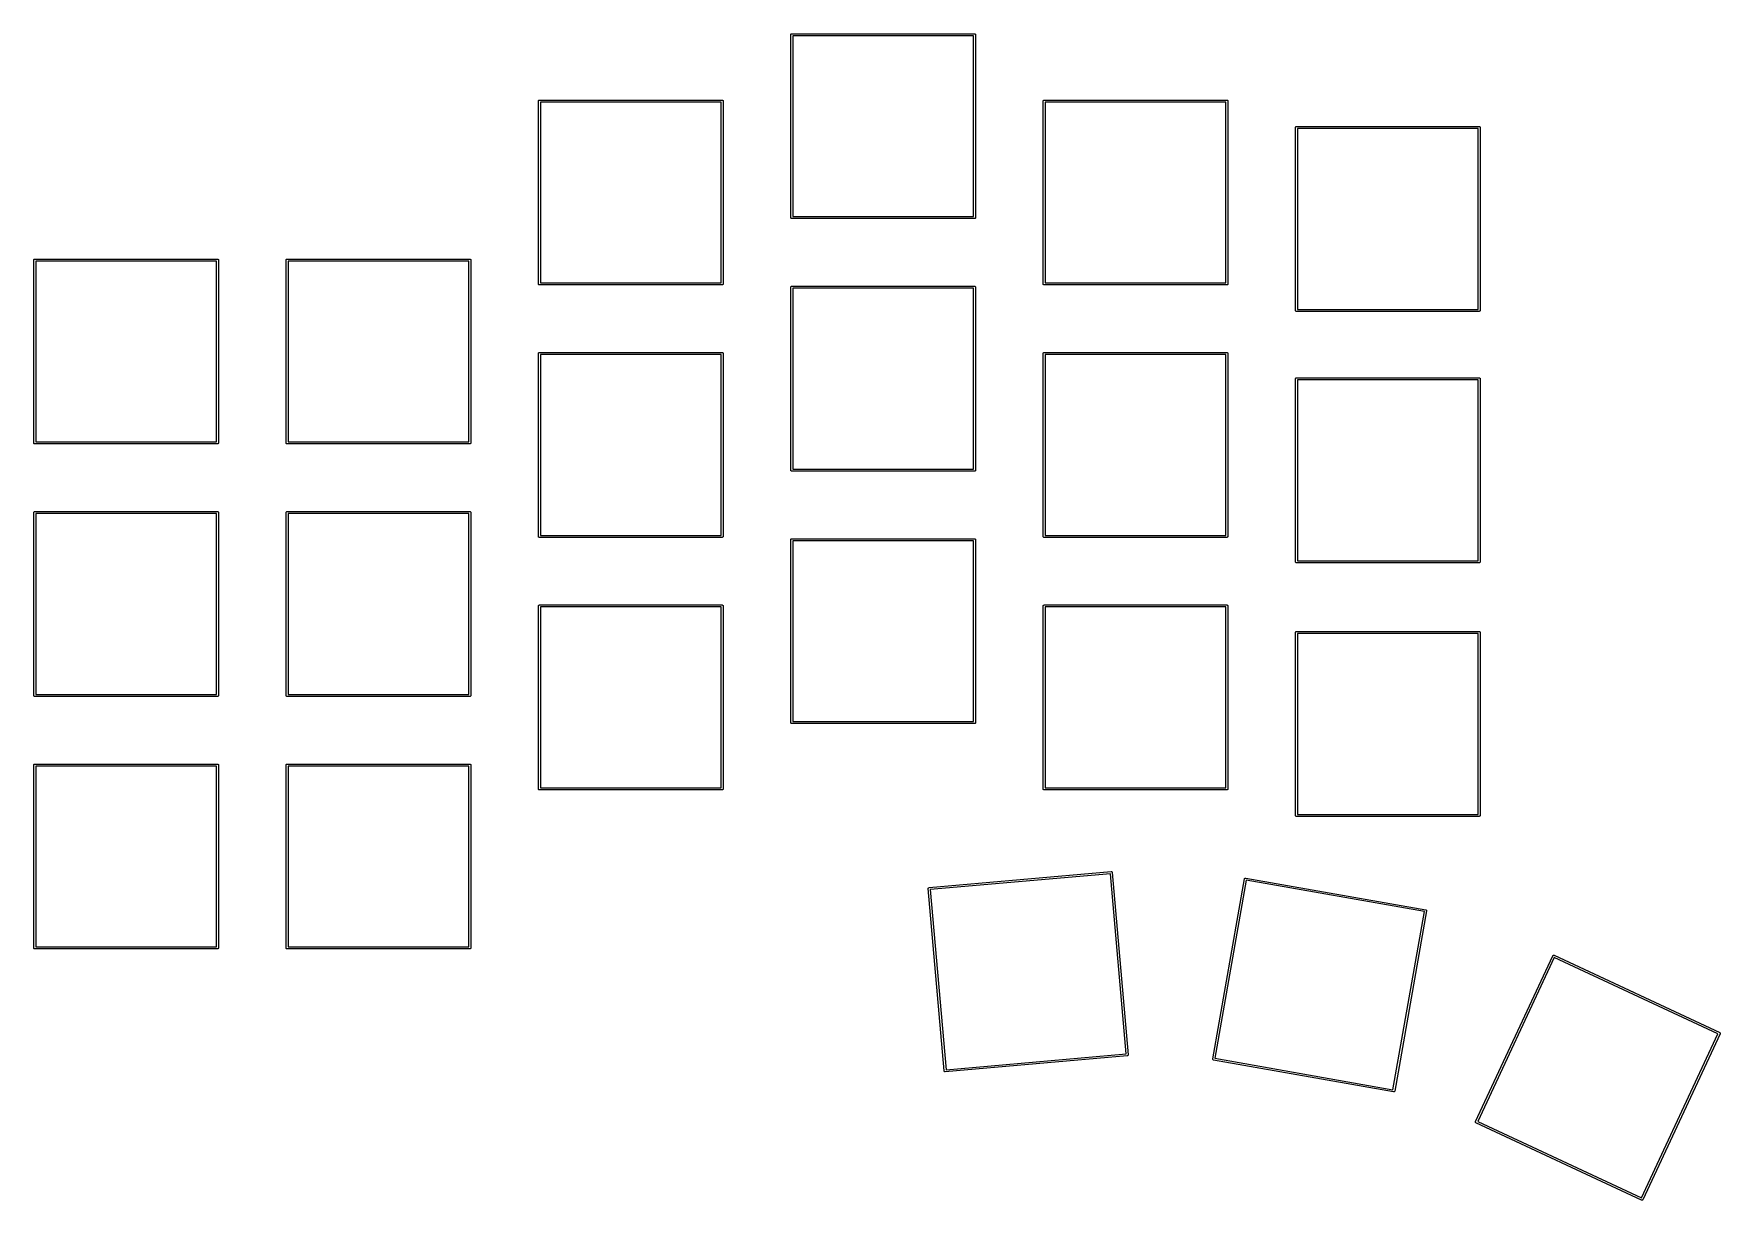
# Model space of a CAD drawing. Extents: x 66 to 193, y -132 to -44.
import ezdxf

# ---------------------------------------------------------------- set-up
doc = ezdxf.new("R2010")
doc.units = 0
doc.layers.add('BLACK', color=7, linetype='CONTINUOUS')

msp = doc.modelspace()

# ---------------------------------------------------------------- linework, layer by layer
at = {"layer": 'BLACK', "linetype": 'CONTINUOUS'}
for p, q in [((123.075, -44.308), (123.077, -44.2983)), ((123.075, -58.108), (123.075, -44.308)), ((123.076, -44.295), (123.078, -44.2921)), ((123.077, -44.2983), (123.076, -44.295)), ((123.078, -44.2921), (123.08, -44.2823)), ((123.08, -44.2823), (123.092, -44.2674)), ((123.092, -44.2674), (123.102, -44.2505)), ((123.102, -44.2505), (123.108, -44.2482)), ((123.108, -44.2482), (123.112, -44.243)), ((123.112, -44.243), (123.132, -44.2397)), ((123.132, -44.2397), (123.15, -44.233)), ((123.15, -44.233), (136.95, -44.233)), ((123.225, -44.383), (123.225, -58.033)), ((136.875, -44.383), (123.225, -44.383)), ((136.875, -58.033), (136.875, -44.383)), ((136.95, -44.233), (136.96, -44.2347)), ((136.96, -44.2347), (136.963, -44.2341)), ((136.963, -44.2341), (136.966, -44.2358)), ((136.966, -44.2358), (136.976, -44.2375)), ((136.976, -44.2375), (136.991, -44.25)), ((136.991, -44.25), (137.007, -44.2598)), ((137.007, -44.2598), (137.01, -44.2661)), ((137.01, -44.2661), (137.015, -44.2705)), ((137.015, -44.2705), (137.018, -44.2897)), ((137.018, -44.2897), (137.025, -44.308)), ((137.025, -44.308), (137.025, -58.108)), ((104.025, -49.308), (104.027, -49.2983)), ((104.025, -63.108), (104.025, -49.308)), ((104.026, -49.295), (104.028, -49.2921)), ((104.027, -49.2983), (104.026, -49.295)), ((104.028, -49.2921), (104.03, -49.2823)), ((104.03, -49.2823), (104.042, -49.2674)), ((104.042, -49.2674), (104.052, -49.2505)), ((104.052, -49.2505), (104.058, -49.2482)), ((104.058, -49.2482), (104.062, -49.243)), ((104.062, -49.243), (104.082, -49.2397)), ((104.082, -49.2397), (104.1, -49.233)), ((104.1, -49.233), (117.9, -49.233)), ((104.175, -49.383), (104.175, -63.033)), ((117.825, -49.383), (104.175, -49.383)), ((117.825, -63.033), (117.825, -49.383)), ((117.9, -49.233), (117.91, -49.2347)), ((117.91, -49.2347), (117.913, -49.2341)), ((117.913, -49.2341), (117.916, -49.2358)), ((117.916, -49.2358), (117.926, -49.2375)), ((117.926, -49.2375), (117.941, -49.25)), ((117.941, -49.25), (117.957, -49.2598)), ((117.957, -49.2598), (117.96, -49.2661)), ((117.96, -49.2661), (117.965, -49.2705)), ((117.965, -49.2705), (117.968, -49.2897)), ((117.968, -49.2897), (117.975, -49.308)), ((117.975, -49.308), (117.975, -63.108)), ((142.125, -49.308), (142.127, -49.2983)), ((142.125, -63.108), (142.125, -49.308)), ((142.126, -49.295), (142.128, -49.2921)), ((142.127, -49.2983), (142.126, -49.295)), ((142.128, -49.2921), (142.13, -49.2823)), ((142.13, -49.2823), (142.142, -49.2674)), ((142.142, -49.2674), (142.152, -49.2505)), ((142.152, -49.2505), (142.158, -49.2482)), ((142.158, -49.2482), (142.162, -49.243)), ((142.162, -49.243), (142.182, -49.2397)), ((142.182, -49.2397), (142.2, -49.233)), ((142.2, -49.233), (156, -49.233)), ((142.275, -49.383), (142.275, -63.033)), ((155.925, -49.383), (142.275, -49.383)), ((155.925, -63.033), (155.925, -49.383)), ((156, -49.233), (156.01, -49.2347)), ((156.01, -49.2347), (156.013, -49.2341)), ((156.013, -49.2341), (156.016, -49.2358)), ((156.016, -49.2358), (156.026, -49.2375)), ((156.026, -49.2375), (156.041, -49.25)), ((156.041, -49.25), (156.057, -49.2598)), ((156.057, -49.2598), (156.06, -49.2661)), ((156.06, -49.2661), (156.065, -49.2705)), ((156.065, -49.2705), (156.068, -49.2897)), ((156.068, -49.2897), (156.075, -49.308)), ((156.075, -49.308), (156.075, -63.108)), ((161.175, -51.308), (161.177, -51.2983)), ((161.175, -65.108), (161.175, -51.308)), ((161.176, -51.295), (161.178, -51.2921)), ((161.177, -51.2983), (161.176, -51.295)), ((161.178, -51.2921), (161.18, -51.2823)), ((161.18, -51.2823), (161.192, -51.2674)), ((161.192, -51.2674), (161.202, -51.2505)), ((161.202, -51.2505), (161.208, -51.2482)), ((161.208, -51.2482), (161.213, -51.243)), ((161.213, -51.243), (161.232, -51.2397)), ((161.232, -51.2397), (161.25, -51.233)), ((161.25, -51.233), (175.05, -51.233)), ((161.325, -51.383), (161.325, -65.033)), ((174.975, -51.383), (161.325, -51.383)), ((174.975, -65.033), (174.975, -51.383)), ((175.05, -51.233), (175.06, -51.2347)), ((175.06, -51.2347), (175.063, -51.2341)), ((175.063, -51.2341), (175.066, -51.2358)), ((175.066, -51.2358), (175.076, -51.2375)), ((175.076, -51.2375), (175.091, -51.25)), ((175.091, -51.25), (175.107, -51.2598)), ((175.107, -51.2598), (175.11, -51.2661)), ((175.11, -51.2661), (175.115, -51.2705)), ((175.115, -51.2705), (175.118, -51.2897)), ((175.118, -51.2897), (175.125, -51.308)), ((175.125, -51.308), (175.125, -65.108)), ((123.082, -58.1263), (123.075, -58.108)), ((123.085, -58.1455), (123.082, -58.1263)), ((123.09, -58.1499), (123.085, -58.1455)), ((123.093, -58.1562), (123.09, -58.1499)), ((123.109, -58.166), (123.093, -58.1562)), ((123.124, -58.1785), (123.109, -58.166)), ((123.134, -58.1802), (123.124, -58.1785)), ((123.137, -58.1819), (123.134, -58.1802)), ((123.14, -58.1813), (123.137, -58.1819)), ((123.15, -58.183), (123.14, -58.1813)), ((136.95, -58.183), (123.15, -58.183)), ((123.225, -58.033), (136.875, -58.033)), ((136.968, -58.1763), (136.95, -58.183)), ((136.987, -58.173), (136.968, -58.1763)), ((136.992, -58.1678), (136.987, -58.173)), ((136.998, -58.1655), (136.992, -58.1678)), ((137.008, -58.1486), (136.998, -58.1655)), ((137.02, -58.1337), (137.008, -58.1486)), ((137.022, -58.1239), (137.02, -58.1337)), ((137.024, -58.121), (137.022, -58.1239)), ((137.025, -58.108), (137.023, -58.1177)), ((137.023, -58.1177), (137.024, -58.121)), ((65.925, -61.308), (65.9267, -61.2983)), ((65.925, -75.108), (65.925, -61.308)), ((65.9261, -61.295), (65.9278, -61.2921)), ((65.9267, -61.2983), (65.9261, -61.295)), ((65.9278, -61.2921), (65.9295, -61.2823)), ((65.9295, -61.2823), (65.942, -61.2674)), ((65.942, -61.2674), (65.9518, -61.2505)), ((65.9518, -61.2505), (65.9582, -61.2482)), ((65.9582, -61.2482), (65.9625, -61.243)), ((65.9625, -61.243), (65.9817, -61.2397)), ((65.9817, -61.2397), (66, -61.233)), ((66, -61.233), (79.8, -61.233)), ((66.075, -61.383), (66.075, -75.033)), ((79.725, -61.383), (66.075, -61.383)), ((79.725, -75.033), (79.725, -61.383)), ((79.8, -61.233), (79.8097, -61.2347)), ((79.8097, -61.2347), (79.813, -61.2341)), ((79.813, -61.2341), (79.8159, -61.2358)), ((79.8159, -61.2358), (79.8257, -61.2375)), ((79.8257, -61.2375), (79.8406, -61.25)), ((79.8406, -61.25), (79.8575, -61.2598)), ((79.8575, -61.2598), (79.8598, -61.2661)), ((79.8598, -61.2661), (79.865, -61.2705)), ((79.865, -61.2705), (79.8683, -61.2897)), ((79.8683, -61.2897), (79.875, -61.308)), ((79.875, -61.308), (79.875, -75.108)), ((84.975, -61.308), (84.9767, -61.2983)), ((84.975, -75.108), (84.975, -61.308)), ((84.9761, -61.295), (84.9778, -61.2921)), ((84.9767, -61.2983), (84.9761, -61.295)), ((84.9778, -61.2921), (84.9795, -61.2823)), ((84.9795, -61.2823), (84.992, -61.2674)), ((84.992, -61.2674), (85.0018, -61.2505)), ((85.0018, -61.2505), (85.0082, -61.2482)), ((85.0082, -61.2482), (85.0125, -61.243)), ((85.0125, -61.243), (85.0317, -61.2397)), ((85.0317, -61.2397), (85.05, -61.233)), ((85.05, -61.233), (98.85, -61.233)), ((85.125, -61.383), (85.125, -75.033)), ((98.775, -61.383), (85.125, -61.383)), ((98.775, -75.033), (98.775, -61.383)), ((98.85, -61.233), (98.8597, -61.2347)), ((98.8597, -61.2347), (98.863, -61.2341)), ((98.863, -61.2341), (98.8659, -61.2358)), ((98.8659, -61.2358), (98.8757, -61.2375)), ((98.8757, -61.2375), (98.8906, -61.25)), ((98.8906, -61.25), (98.9075, -61.2598)), ((98.9075, -61.2598), (98.9098, -61.2661)), ((98.9098, -61.2661), (98.915, -61.2705)), ((98.915, -61.2705), (98.9183, -61.2897)), ((98.9183, -61.2897), (98.925, -61.308)), ((98.925, -61.308), (98.925, -75.108)), ((104.032, -63.1263), (104.025, -63.108)), ((104.035, -63.1455), (104.032, -63.1263)), ((104.04, -63.1498), (104.035, -63.1455)), ((104.043, -63.1562), (104.04, -63.1498)), ((104.059, -63.166), (104.043, -63.1562)), ((104.074, -63.1785), (104.059, -63.166)), ((104.084, -63.1802), (104.074, -63.1785)), ((104.087, -63.1819), (104.084, -63.1802)), ((104.09, -63.1813), (104.087, -63.1819)), ((104.1, -63.183), (104.09, -63.1813)), ((117.9, -63.183), (104.1, -63.183)), ((104.175, -63.033), (117.825, -63.033)), ((117.918, -63.1763), (117.9, -63.183)), ((117.938, -63.173), (117.918, -63.1763)), ((117.942, -63.1678), (117.938, -63.173)), ((117.948, -63.1655), (117.942, -63.1678)), ((117.958, -63.1486), (117.948, -63.1655)), ((117.97, -63.1337), (117.958, -63.1486)), ((117.972, -63.1239), (117.97, -63.1337)), ((117.974, -63.121), (117.972, -63.1239)), ((117.975, -63.108), (117.973, -63.1177)), ((117.973, -63.1177), (117.974, -63.121)), ((123.075, -63.358), (123.077, -63.3483)), ((123.075, -77.158), (123.075, -63.358)), ((123.076, -63.345), (123.078, -63.3421)), ((123.077, -63.3483), (123.076, -63.345)), ((123.078, -63.3421), (123.08, -63.3323)), ((123.08, -63.3323), (123.092, -63.3174)), ((123.092, -63.3174), (123.102, -63.3005)), ((123.102, -63.3005), (123.108, -63.2982)), ((123.108, -63.2982), (123.112, -63.293)), ((123.112, -63.293), (123.132, -63.2897)), ((123.132, -63.2897), (123.15, -63.283)), ((123.15, -63.283), (136.95, -63.283)), ((123.225, -63.433), (123.225, -77.083)), ((136.875, -63.433), (123.225, -63.433)), ((136.875, -77.083), (136.875, -63.433)), ((136.95, -63.283), (136.96, -63.2847)), ((136.96, -63.2847), (136.963, -63.2841)), ((136.963, -63.2841), (136.966, -63.2858)), ((136.966, -63.2858), (136.976, -63.2875)), ((136.976, -63.2875), (136.991, -63.3)), ((136.991, -63.3), (137.007, -63.3098)), ((137.007, -63.3098), (137.01, -63.3162)), ((137.01, -63.3162), (137.015, -63.3205)), ((137.015, -63.3205), (137.018, -63.3397)), ((137.018, -63.3397), (137.025, -63.358)), ((137.025, -63.358), (137.025, -77.158)), ((142.132, -63.1263), (142.125, -63.108)), ((142.135, -63.1455), (142.132, -63.1263)), ((142.14, -63.1498), (142.135, -63.1455)), ((142.143, -63.1562), (142.14, -63.1498)), ((142.159, -63.166), (142.143, -63.1562)), ((142.174, -63.1785), (142.159, -63.166)), ((142.184, -63.1802), (142.174, -63.1785)), ((142.187, -63.1819), (142.184, -63.1802)), ((142.19, -63.1813), (142.187, -63.1819)), ((142.2, -63.183), (142.19, -63.1813)), ((156, -63.183), (142.2, -63.183)), ((142.275, -63.033), (155.925, -63.033)), ((156.018, -63.1763), (156, -63.183)), ((156.037, -63.173), (156.018, -63.1763)), ((156.042, -63.1678), (156.037, -63.173)), ((156.048, -63.1655), (156.042, -63.1678)), ((156.058, -63.1486), (156.048, -63.1655)), ((156.07, -63.1337), (156.058, -63.1486)), ((156.072, -63.1239), (156.07, -63.1337)), ((156.074, -63.121), (156.072, -63.1239)), ((156.075, -63.108), (156.073, -63.1177)), ((156.073, -63.1177), (156.074, -63.121)), ((161.182, -65.1263), (161.175, -65.108)), ((161.185, -65.1455), (161.182, -65.1263)), ((161.19, -65.1499), (161.185, -65.1455)), ((161.193, -65.1562), (161.19, -65.1499)), ((161.209, -65.166), (161.193, -65.1562)), ((161.224, -65.1785), (161.209, -65.166)), ((161.234, -65.1802), (161.224, -65.1785)), ((161.237, -65.1819), (161.234, -65.1802)), ((161.24, -65.1813), (161.237, -65.1819)), ((161.25, -65.183), (161.24, -65.1813)), ((175.05, -65.183), (161.25, -65.183)), ((161.325, -65.033), (174.975, -65.033)), ((175.068, -65.1763), (175.05, -65.183)), ((175.088, -65.173), (175.068, -65.1763)), ((175.092, -65.1678), (175.088, -65.173)), ((175.098, -65.1655), (175.092, -65.1678)), ((175.108, -65.1486), (175.098, -65.1655)), ((175.12, -65.1337), (175.108, -65.1486)), ((175.122, -65.1239), (175.12, -65.1337)), ((175.124, -65.121), (175.122, -65.1239)), ((175.125, -65.108), (175.123, -65.1177)), ((175.123, -65.1177), (175.124, -65.121)), ((104.025, -68.358), (104.027, -68.3483)), ((104.025, -82.158), (104.025, -68.358)), ((104.026, -68.345), (104.028, -68.3421)), ((104.027, -68.3483), (104.026, -68.345)), ((104.028, -68.3421), (104.03, -68.3323)), ((104.03, -68.3323), (104.042, -68.3174)), ((104.042, -68.3174), (104.052, -68.3005)), ((104.052, -68.3005), (104.058, -68.2982)), ((104.058, -68.2982), (104.062, -68.293)), ((104.062, -68.293), (104.082, -68.2897)), ((104.082, -68.2897), (104.1, -68.283)), ((104.1, -68.283), (117.9, -68.283)), ((104.175, -68.433), (104.175, -82.083)), ((117.825, -68.433), (104.175, -68.433)), ((117.825, -82.083), (117.825, -68.433)), ((117.9, -68.283), (117.91, -68.2847)), ((117.91, -68.2847), (117.913, -68.2841)), ((117.913, -68.2841), (117.916, -68.2858)), ((117.916, -68.2858), (117.926, -68.2875)), ((117.926, -68.2875), (117.941, -68.3)), ((117.941, -68.3), (117.957, -68.3098)), ((117.957, -68.3098), (117.96, -68.3161)), ((117.96, -68.3161), (117.965, -68.3205)), ((117.965, -68.3205), (117.968, -68.3397)), ((117.968, -68.3397), (117.975, -68.358)), ((117.975, -68.358), (117.975, -82.158)), ((142.125, -68.358), (142.127, -68.3483)), ((142.125, -82.158), (142.125, -68.358)), ((142.126, -68.345), (142.128, -68.3421)), ((142.127, -68.3483), (142.126, -68.345)), ((142.128, -68.3421), (142.13, -68.3323)), ((142.13, -68.3323), (142.142, -68.3174)), ((142.142, -68.3174), (142.152, -68.3005)), ((142.152, -68.3005), (142.158, -68.2982)), ((142.158, -68.2982), (142.162, -68.293)), ((142.162, -68.293), (142.182, -68.2897)), ((142.182, -68.2897), (142.2, -68.283)), ((142.2, -68.283), (156, -68.283)), ((142.275, -68.433), (142.275, -82.083)), ((155.925, -68.433), (142.275, -68.433)), ((155.925, -82.083), (155.925, -68.433)), ((156, -68.283), (156.01, -68.2847)), ((156.01, -68.2847), (156.013, -68.2841)), ((156.013, -68.2841), (156.016, -68.2858)), ((156.016, -68.2858), (156.026, -68.2875)), ((156.026, -68.2875), (156.041, -68.3)), ((156.041, -68.3), (156.057, -68.3098)), ((156.057, -68.3098), (156.06, -68.3161)), ((156.06, -68.3161), (156.065, -68.3205)), ((156.065, -68.3205), (156.068, -68.3397)), ((156.068, -68.3397), (156.075, -68.358)), ((156.075, -68.358), (156.075, -82.158)), ((161.175, -70.271), (161.177, -70.2613)), ((161.175, -84.071), (161.175, -70.271)), ((161.176, -70.258), (161.178, -70.2551)), ((161.177, -70.2613), (161.176, -70.258)), ((161.178, -70.2551), (161.18, -70.2453)), ((161.18, -70.2453), (161.192, -70.2304)), ((161.192, -70.2304), (161.202, -70.2135)), ((161.202, -70.2135), (161.208, -70.2112)), ((161.208, -70.2112), (161.213, -70.206)), ((161.213, -70.206), (161.232, -70.2027)), ((161.232, -70.2027), (161.25, -70.196)), ((161.25, -70.196), (175.05, -70.196)), ((161.325, -70.346), (161.325, -83.996)), ((174.975, -70.346), (161.325, -70.346)), ((174.975, -83.996), (174.975, -70.346)), ((175.05, -70.196), (175.06, -70.1977)), ((175.06, -70.1977), (175.063, -70.1971)), ((175.063, -70.1971), (175.066, -70.1988)), ((175.066, -70.1988), (175.076, -70.2005)), ((175.076, -70.2005), (175.091, -70.213)), ((175.091, -70.213), (175.107, -70.2228)), ((175.107, -70.2228), (175.11, -70.2291)), ((175.11, -70.2291), (175.115, -70.2335)), ((175.115, -70.2335), (175.118, -70.2527)), ((175.118, -70.2527), (175.125, -70.271)), ((175.125, -70.271), (175.125, -84.071)), ((65.9317, -75.1263), (65.925, -75.108)), ((66.075, -75.033), (79.725, -75.033)), ((79.875, -75.108), (79.8733, -75.1177)), ((79.8733, -75.1177), (79.8739, -75.121)), ((84.9817, -75.1263), (84.975, -75.108)), ((85.125, -75.033), (98.775, -75.033)), ((98.925, -75.108), (98.9233, -75.1177)), ((98.9233, -75.1177), (98.9239, -75.121)), ((65.935, -75.1455), (65.9317, -75.1263)), ((65.9402, -75.1499), (65.935, -75.1455)), ((65.9425, -75.1562), (65.9402, -75.1499)), ((65.9594, -75.166), (65.9425, -75.1562)), ((65.9743, -75.1785), (65.9594, -75.166)), ((65.9841, -75.1802), (65.9743, -75.1785)), ((65.987, -75.1819), (65.9841, -75.1802)), ((65.9903, -75.1813), (65.987, -75.1819)), ((66, -75.183), (65.9903, -75.1813)), ((79.8, -75.183), (66, -75.183)), ((79.8183, -75.1763), (79.8, -75.183)), ((79.8375, -75.173), (79.8183, -75.1763)), ((79.8418, -75.1678), (79.8375, -75.173)), ((79.8482, -75.1655), (79.8418, -75.1678)), ((79.858, -75.1486), (79.8482, -75.1655)), ((79.8705, -75.1337), (79.858, -75.1486)), ((79.8722, -75.1239), (79.8705, -75.1337)), ((79.8739, -75.121), (79.8722, -75.1239)), ((84.985, -75.1455), (84.9817, -75.1263)), ((84.9902, -75.1499), (84.985, -75.1455)), ((84.9925, -75.1562), (84.9902, -75.1499)), ((85.0094, -75.166), (84.9925, -75.1562)), ((85.0243, -75.1785), (85.0094, -75.166)), ((85.0341, -75.1802), (85.0243, -75.1785)), ((85.037, -75.1819), (85.0341, -75.1802)), ((85.0403, -75.1813), (85.037, -75.1819)), ((85.05, -75.183), (85.0403, -75.1813)), ((98.85, -75.183), (85.05, -75.183)), ((98.8683, -75.1763), (98.85, -75.183)), ((98.8875, -75.173), (98.8683, -75.1763)), ((98.8918, -75.1678), (98.8875, -75.173)), ((98.8982, -75.1655), (98.8918, -75.1678)), ((98.908, -75.1486), (98.8982, -75.1655)), ((98.9205, -75.1337), (98.908, -75.1486)), ((98.9222, -75.1239), (98.9205, -75.1337)), ((98.9239, -75.121), (98.9222, -75.1239)), ((123.082, -77.1763), (123.075, -77.158)), ((123.085, -77.1955), (123.082, -77.1763)), ((123.09, -77.1998), (123.085, -77.1955)), ((123.093, -77.2062), (123.09, -77.1998)), ((123.109, -77.216), (123.093, -77.2062)), ((123.124, -77.2285), (123.109, -77.216)), ((123.134, -77.2302), (123.124, -77.2285)), ((123.137, -77.2319), (123.134, -77.2302)), ((123.14, -77.2313), (123.137, -77.2319)), ((123.15, -77.233), (123.14, -77.2313)), ((136.95, -77.233), (123.15, -77.233)), ((123.225, -77.083), (136.875, -77.083)), ((136.968, -77.2263), (136.95, -77.233)), ((136.987, -77.223), (136.968, -77.2263)), ((136.992, -77.2178), (136.987, -77.223)), ((136.998, -77.2155), (136.992, -77.2178)), ((137.008, -77.1986), (136.998, -77.2155)), ((137.02, -77.1837), (137.008, -77.1986)), ((137.022, -77.1739), (137.02, -77.1837)), ((137.024, -77.171), (137.022, -77.1739)), ((137.025, -77.158), (137.023, -77.1677)), ((137.023, -77.1677), (137.024, -77.171)), ((65.925, -80.358), (65.9267, -80.3483)), ((65.925, -94.158), (65.925, -80.358)), ((65.9261, -80.345), (65.9278, -80.3421)), ((65.9267, -80.3483), (65.9261, -80.345)), ((65.9278, -80.3421), (65.9295, -80.3323)), ((65.9295, -80.3323), (65.942, -80.3174)), ((65.942, -80.3174), (65.9518, -80.3005)), ((65.9518, -80.3005), (65.9582, -80.2982)), ((65.9582, -80.2982), (65.9625, -80.293)), ((65.9625, -80.293), (65.9817, -80.2897)), ((65.9817, -80.2897), (66, -80.283)), ((66, -80.283), (79.8, -80.283)), ((66.075, -80.433), (66.075, -94.083)), ((79.725, -80.433), (66.075, -80.433)), ((79.725, -94.083), (79.725, -80.433)), ((79.8, -80.283), (79.8097, -80.2847)), ((79.8097, -80.2847), (79.813, -80.2841)), ((79.813, -80.2841), (79.8159, -80.2858)), ((79.8159, -80.2858), (79.8257, -80.2875)), ((79.8257, -80.2875), (79.8406, -80.3)), ((79.8406, -80.3), (79.8575, -80.3098)), ((79.8575, -80.3098), (79.8598, -80.3161)), ((79.8598, -80.3161), (79.865, -80.3205)), ((79.865, -80.3205), (79.8683, -80.3397)), ((79.8683, -80.3397), (79.875, -80.358)), ((79.875, -80.358), (79.875, -94.158)), ((84.975, -80.358), (84.9767, -80.3483)), ((84.975, -94.158), (84.975, -80.358)), ((84.9761, -80.345), (84.9778, -80.3421)), ((84.9767, -80.3483), (84.9761, -80.345)), ((84.9778, -80.3421), (84.9795, -80.3323)), ((84.9795, -80.3323), (84.992, -80.3174)), ((84.992, -80.3174), (85.0018, -80.3005)), ((85.0018, -80.3005), (85.0082, -80.2982)), ((85.0082, -80.2982), (85.0125, -80.293)), ((85.0125, -80.293), (85.0317, -80.2897)), ((85.0317, -80.2897), (85.05, -80.283)), ((85.05, -80.283), (98.85, -80.283)), ((85.125, -80.433), (85.125, -94.083)), ((98.775, -80.433), (85.125, -80.433)), ((98.775, -94.083), (98.775, -80.433)), ((98.85, -80.283), (98.8597, -80.2847)), ((98.8597, -80.2847), (98.863, -80.2841)), ((98.863, -80.2841), (98.8659, -80.2858)), ((98.8659, -80.2858), (98.8757, -80.2875)), ((98.8757, -80.2875), (98.8906, -80.3)), ((98.8906, -80.3), (98.9075, -80.3098)), ((98.9075, -80.3098), (98.9098, -80.3161)), ((98.9098, -80.3161), (98.915, -80.3205)), ((98.915, -80.3205), (98.9183, -80.3397)), ((98.9183, -80.3397), (98.925, -80.358)), ((98.925, -80.358), (98.925, -94.158)), ((104.032, -82.1763), (104.025, -82.158)), ((104.035, -82.1955), (104.032, -82.1763)), ((104.04, -82.1998), (104.035, -82.1955)), ((104.043, -82.2062), (104.04, -82.1998)), ((104.059, -82.216), (104.043, -82.2062)), ((104.074, -82.2285), (104.059, -82.216)), ((104.084, -82.2302), (104.074, -82.2285)), ((104.087, -82.2319), (104.084, -82.2302)), ((104.09, -82.2313), (104.087, -82.2319)), ((104.1, -82.233), (104.09, -82.2313)), ((117.9, -82.233), (104.1, -82.233)), ((104.175, -82.083), (117.825, -82.083)), ((117.918, -82.2263), (117.9, -82.233)), ((117.938, -82.223), (117.918, -82.2263)), ((117.942, -82.2178), (117.938, -82.223)), ((117.948, -82.2155), (117.942, -82.2178)), ((117.958, -82.1986), (117.948, -82.2155)), ((117.97, -82.1837), (117.958, -82.1986)), ((117.972, -82.1739), (117.97, -82.1837)), ((117.974, -82.171), (117.972, -82.1739)), ((117.975, -82.158), (117.973, -82.1677)), ((117.973, -82.1677), (117.974, -82.171)), ((123.075, -82.408), (123.077, -82.3983)), ((123.075, -96.208), (123.075, -82.408)), ((123.076, -82.395), (123.078, -82.3921)), ((123.077, -82.3983), (123.076, -82.395)), ((123.078, -82.3921), (123.08, -82.3823)), ((123.08, -82.3823), (123.092, -82.3674)), ((123.092, -82.3674), (123.102, -82.3505)), ((123.102, -82.3505), (123.108, -82.3482)), ((123.108, -82.3482), (123.112, -82.343)), ((123.112, -82.343), (123.132, -82.3397)), ((123.132, -82.3397), (123.15, -82.333)), ((123.15, -82.333), (136.95, -82.333)), ((123.225, -82.483), (123.225, -96.133)), ((136.875, -82.483), (123.225, -82.483)), ((136.875, -96.133), (136.875, -82.483)), ((136.95, -82.333), (136.96, -82.3347)), ((136.96, -82.3347), (136.963, -82.3341)), ((136.963, -82.3341), (136.966, -82.3358)), ((136.966, -82.3358), (136.976, -82.3375)), ((136.976, -82.3375), (136.991, -82.35)), ((136.991, -82.35), (137.007, -82.3598)), ((137.007, -82.3598), (137.01, -82.3661)), ((137.01, -82.3661), (137.015, -82.3705)), ((137.015, -82.3705), (137.018, -82.3897)), ((137.018, -82.3897), (137.025, -82.408)), ((137.025, -82.408), (137.025, -96.208)), ((142.132, -82.1763), (142.125, -82.158)), ((142.135, -82.1955), (142.132, -82.1763)), ((142.14, -82.1998), (142.135, -82.1955)), ((142.143, -82.2062), (142.14, -82.1998)), ((142.159, -82.216), (142.143, -82.2062)), ((142.174, -82.2285), (142.159, -82.216)), ((142.184, -82.2302), (142.174, -82.2285)), ((142.187, -82.2319), (142.184, -82.2302)), ((142.19, -82.2313), (142.187, -82.2319)), ((142.2, -82.233), (142.19, -82.2313)), ((156, -82.233), (142.2, -82.233)), ((142.275, -82.083), (155.925, -82.083)), ((156.018, -82.2263), (156, -82.233)), ((156.037, -82.223), (156.018, -82.2263)), ((156.042, -82.2178), (156.037, -82.223)), ((156.048, -82.2155), (156.042, -82.2178)), ((156.058, -82.1986), (156.048, -82.2155)), ((156.07, -82.1837), (156.058, -82.1986)), ((156.072, -82.1739), (156.07, -82.1837)), ((156.074, -82.171), (156.072, -82.1739)), ((156.075, -82.158), (156.073, -82.1677)), ((156.073, -82.1677), (156.074, -82.171)), ((161.325, -83.996), (174.975, -83.996)), ((161.182, -84.0893), (161.175, -84.071)), ((161.185, -84.1085), (161.182, -84.0893)), ((161.19, -84.1128), (161.185, -84.1085)), ((161.193, -84.1192), (161.19, -84.1128)), ((161.209, -84.129), (161.193, -84.1192)), ((161.224, -84.1415), (161.209, -84.129)), ((161.234, -84.1432), (161.224, -84.1415)), ((161.237, -84.1449), (161.234, -84.1432)), ((161.24, -84.1443), (161.237, -84.1449)), ((161.25, -84.146), (161.24, -84.1443)), ((175.05, -84.146), (161.25, -84.146)), ((175.068, -84.1393), (175.05, -84.146)), ((175.088, -84.136), (175.068, -84.1393)), ((175.092, -84.1308), (175.088, -84.136)), ((175.098, -84.1285), (175.092, -84.1308)), ((175.108, -84.1116), (175.098, -84.1285)), ((175.12, -84.0967), (175.108, -84.1116)), ((175.122, -84.0869), (175.12, -84.0967)), ((175.124, -84.084), (175.122, -84.0869)), ((175.125, -84.071), (175.123, -84.0807)), ((175.123, -84.0807), (175.124, -84.084)), ((104.025, -87.408), (104.027, -87.3983)), ((104.025, -101.208), (104.025, -87.408)), ((104.026, -87.395), (104.028, -87.3921)), ((104.027, -87.3983), (104.026, -87.395)), ((104.028, -87.3921), (104.03, -87.3823)), ((104.03, -87.3823), (104.042, -87.3674)), ((104.042, -87.3674), (104.052, -87.3505)), ((104.052, -87.3505), (104.058, -87.3482)), ((104.058, -87.3482), (104.062, -87.343)), ((104.062, -87.343), (104.082, -87.3397)), ((104.082, -87.3397), (104.1, -87.333)), ((104.1, -87.333), (117.9, -87.333)), ((104.175, -87.483), (104.175, -101.133)), ((117.825, -87.483), (104.175, -87.483)), ((117.825, -101.133), (117.825, -87.483)), ((117.9, -87.333), (117.91, -87.3347)), ((117.91, -87.3347), (117.913, -87.3341)), ((117.913, -87.3341), (117.916, -87.3358)), ((117.916, -87.3358), (117.926, -87.3375)), ((117.926, -87.3375), (117.941, -87.35)), ((117.941, -87.35), (117.957, -87.3598)), ((117.957, -87.3598), (117.96, -87.3661)), ((117.96, -87.3661), (117.965, -87.3705)), ((117.965, -87.3705), (117.968, -87.3897)), ((117.968, -87.3897), (117.975, -87.408)), ((117.975, -87.408), (117.975, -101.208)), ((142.125, -87.408), (142.127, -87.3983)), ((142.125, -101.208), (142.125, -87.408)), ((142.126, -87.395), (142.128, -87.3921)), ((142.127, -87.3983), (142.126, -87.395)), ((142.128, -87.3921), (142.13, -87.3823)), ((142.13, -87.3823), (142.142, -87.3674)), ((142.142, -87.3674), (142.152, -87.3505)), ((142.152, -87.3505), (142.158, -87.3482)), ((142.158, -87.3482), (142.162, -87.343)), ((142.162, -87.343), (142.182, -87.3397)), ((142.182, -87.3397), (142.2, -87.333)), ((142.2, -87.333), (156, -87.333)), ((142.275, -87.483), (142.275, -101.133)), ((155.925, -87.483), (142.275, -87.483)), ((155.925, -101.133), (155.925, -87.483)), ((156, -87.333), (156.01, -87.3347)), ((156.01, -87.3347), (156.013, -87.3341)), ((156.013, -87.3341), (156.016, -87.3358)), ((156.016, -87.3358), (156.026, -87.3375)), ((156.026, -87.3375), (156.041, -87.35)), ((156.041, -87.35), (156.057, -87.3598)), ((156.057, -87.3598), (156.06, -87.3661)), ((156.06, -87.3661), (156.065, -87.3705)), ((156.065, -87.3705), (156.068, -87.3897)), ((156.068, -87.3897), (156.075, -87.408)), ((156.075, -87.408), (156.075, -101.208)), ((161.175, -89.408), (161.177, -89.3983)), ((161.175, -103.208), (161.175, -89.408)), ((161.176, -89.395), (161.178, -89.3921)), ((161.177, -89.3983), (161.176, -89.395)), ((161.178, -89.3921), (161.18, -89.3823)), ((161.18, -89.3823), (161.192, -89.3674)), ((161.192, -89.3674), (161.202, -89.3505)), ((161.202, -89.3505), (161.208, -89.3482)), ((161.208, -89.3482), (161.213, -89.343)), ((161.213, -89.343), (161.232, -89.3397)), ((161.232, -89.3397), (161.25, -89.333)), ((161.25, -89.333), (175.05, -89.333)), ((161.325, -89.483), (161.325, -103.133)), ((174.975, -89.483), (161.325, -89.483)), ((174.975, -103.133), (174.975, -89.483)), ((175.05, -89.333), (175.06, -89.3347)), ((175.06, -89.3347), (175.063, -89.3341)), ((175.063, -89.3341), (175.066, -89.3358)), ((175.066, -89.3358), (175.076, -89.3375)), ((175.076, -89.3375), (175.091, -89.35)), ((175.091, -89.35), (175.107, -89.3598)), ((175.107, -89.3598), (175.11, -89.3661)), ((175.11, -89.3661), (175.115, -89.3705)), ((175.115, -89.3705), (175.118, -89.3897)), ((175.118, -89.3897), (175.125, -89.408)), ((175.125, -89.408), (175.125, -103.208)), ((65.9317, -94.1763), (65.925, -94.158)), ((65.935, -94.1955), (65.9317, -94.1763)), ((65.9402, -94.1998), (65.935, -94.1955)), ((65.9425, -94.2062), (65.9402, -94.1998)), ((65.9594, -94.216), (65.9425, -94.2062)), ((65.9743, -94.2285), (65.9594, -94.216)), ((66.075, -94.083), (79.725, -94.083)), ((79.8482, -94.2155), (79.8418, -94.2178)), ((79.858, -94.1986), (79.8482, -94.2155)), ((79.8705, -94.1837), (79.858, -94.1986)), ((79.8722, -94.1739), (79.8705, -94.1837)), ((79.8739, -94.171), (79.8722, -94.1739)), ((79.875, -94.158), (79.8733, -94.1677)), ((79.8733, -94.1677), (79.8739, -94.171)), ((84.9817, -94.1763), (84.975, -94.158)), ((84.985, -94.1955), (84.9817, -94.1763)), ((84.9902, -94.1998), (84.985, -94.1955)), ((84.9925, -94.2062), (84.9902, -94.1998)), ((85.0094, -94.216), (84.9925, -94.2062)), ((85.0243, -94.2285), (85.0094, -94.216)), ((85.125, -94.083), (98.775, -94.083)), ((98.8982, -94.2155), (98.8918, -94.2178)), ((98.908, -94.1986), (98.8982, -94.2155)), ((98.9205, -94.1837), (98.908, -94.1986)), ((98.9222, -94.1739), (98.9205, -94.1837)), ((98.9239, -94.171), (98.9222, -94.1739)), ((98.925, -94.158), (98.9233, -94.1677)), ((98.9233, -94.1677), (98.9239, -94.171)), ((65.9841, -94.2302), (65.9743, -94.2285)), ((65.987, -94.2319), (65.9841, -94.2302)), ((65.9903, -94.2313), (65.987, -94.2319)), ((66, -94.233), (65.9903, -94.2313)), ((79.8, -94.233), (66, -94.233)), ((79.8183, -94.2263), (79.8, -94.233)), ((79.8375, -94.223), (79.8183, -94.2263)), ((79.8418, -94.2178), (79.8375, -94.223)), ((85.0341, -94.2302), (85.0243, -94.2285)), ((85.037, -94.2319), (85.0341, -94.2302)), ((85.0403, -94.2313), (85.037, -94.2319)), ((85.05, -94.233), (85.0403, -94.2313)), ((98.85, -94.233), (85.05, -94.233)), ((98.8683, -94.2263), (98.85, -94.233)), ((98.8875, -94.223), (98.8683, -94.2263)), ((98.8918, -94.2178), (98.8875, -94.223)), ((123.082, -96.2263), (123.075, -96.208)), ((123.085, -96.2455), (123.082, -96.2263)), ((123.09, -96.2498), (123.085, -96.2455)), ((123.093, -96.2562), (123.09, -96.2498)), ((123.109, -96.266), (123.093, -96.2562)), ((123.124, -96.2785), (123.109, -96.266)), ((123.134, -96.2802), (123.124, -96.2785)), ((123.137, -96.2819), (123.134, -96.2802)), ((123.14, -96.2813), (123.137, -96.2819)), ((123.15, -96.283), (123.14, -96.2813)), ((136.95, -96.283), (123.15, -96.283)), ((123.225, -96.133), (136.875, -96.133)), ((136.968, -96.2763), (136.95, -96.283)), ((136.987, -96.273), (136.968, -96.2763)), ((136.992, -96.2678), (136.987, -96.273)), ((136.998, -96.2655), (136.992, -96.2678)), ((137.008, -96.2486), (136.998, -96.2655)), ((137.02, -96.2337), (137.008, -96.2486)), ((137.022, -96.2239), (137.02, -96.2337)), ((137.024, -96.221), (137.022, -96.2239)), ((137.025, -96.208), (137.023, -96.2177)), ((137.023, -96.2177), (137.024, -96.221)), ((65.925, -99.408), (65.9267, -99.3983)), ((65.925, -113.208), (65.925, -99.408)), ((65.9261, -99.395), (65.9278, -99.3921)), ((65.9267, -99.3983), (65.9261, -99.395)), ((65.9278, -99.3921), (65.9295, -99.3823)), ((65.9295, -99.3823), (65.942, -99.3674)), ((65.942, -99.3674), (65.9518, -99.3505)), ((65.9518, -99.3505), (65.9582, -99.3482)), ((65.9582, -99.3482), (65.9625, -99.343)), ((65.9625, -99.343), (65.9817, -99.3397)), ((65.9817, -99.3397), (66, -99.333)), ((66, -99.333), (79.8, -99.333)), ((66.075, -99.483), (66.075, -113.133)), ((79.725, -99.483), (66.075, -99.483)), ((79.725, -113.133), (79.725, -99.483)), ((79.8, -99.333), (79.8097, -99.3347)), ((79.8097, -99.3347), (79.813, -99.3341)), ((79.813, -99.3341), (79.8159, -99.3358)), ((79.8159, -99.3358), (79.8257, -99.3375)), ((79.8257, -99.3375), (79.8406, -99.35)), ((79.8406, -99.35), (79.8575, -99.3598)), ((79.8575, -99.3598), (79.8598, -99.3661)), ((79.8598, -99.3661), (79.865, -99.3705)), ((79.865, -99.3705), (79.8683, -99.3897)), ((79.8683, -99.3897), (79.875, -99.408)), ((79.875, -99.408), (79.875, -113.208)), ((84.975, -99.408), (84.9767, -99.3983)), ((84.975, -113.208), (84.975, -99.408)), ((84.9761, -99.395), (84.9778, -99.3921)), ((84.9767, -99.3983), (84.9761, -99.395)), ((84.9778, -99.3921), (84.9795, -99.3823)), ((84.9795, -99.3823), (84.992, -99.3674)), ((84.992, -99.3674), (85.0018, -99.3505)), ((85.0018, -99.3505), (85.0082, -99.3482)), ((85.0082, -99.3482), (85.0125, -99.343)), ((85.0125, -99.343), (85.0317, -99.3397)), ((85.0317, -99.3397), (85.05, -99.333)), ((85.05, -99.333), (98.85, -99.333)), ((85.125, -99.483), (85.125, -113.133)), ((98.775, -99.483), (85.125, -99.483)), ((98.775, -113.133), (98.775, -99.483)), ((98.85, -99.333), (98.8597, -99.3347)), ((98.8597, -99.3347), (98.863, -99.3341)), ((98.863, -99.3341), (98.8659, -99.3358)), ((98.8659, -99.3358), (98.8757, -99.3375)), ((98.8757, -99.3375), (98.8906, -99.35)), ((98.8906, -99.35), (98.9075, -99.3598)), ((98.9075, -99.3598), (98.9098, -99.3661)), ((98.9098, -99.3661), (98.915, -99.3705)), ((98.915, -99.3705), (98.9183, -99.3897)), ((98.9183, -99.3897), (98.925, -99.408)), ((98.925, -99.408), (98.925, -113.208)), ((104.032, -101.226), (104.025, -101.208)), ((104.035, -101.245), (104.032, -101.226)), ((104.04, -101.25), (104.035, -101.245)), ((104.043, -101.256), (104.04, -101.25)), ((104.059, -101.266), (104.043, -101.256)), ((104.074, -101.278), (104.059, -101.266)), ((104.084, -101.28), (104.074, -101.278)), ((104.087, -101.282), (104.084, -101.28)), ((104.09, -101.281), (104.087, -101.282)), ((104.1, -101.283), (104.09, -101.281)), ((117.9, -101.283), (104.1, -101.283)), ((104.175, -101.133), (117.825, -101.133)), ((117.918, -101.276), (117.9, -101.283)), ((117.938, -101.273), (117.918, -101.276)), ((117.942, -101.268), (117.938, -101.273)), ((117.948, -101.265), (117.942, -101.268)), ((117.958, -101.249), (117.948, -101.265)), ((117.97, -101.234), (117.958, -101.249)), ((117.972, -101.224), (117.97, -101.234)), ((117.974, -101.221), (117.972, -101.224)), ((117.975, -101.208), (117.973, -101.218)), ((117.973, -101.218), (117.974, -101.221)), ((142.132, -101.226), (142.125, -101.208)), ((142.135, -101.245), (142.132, -101.226)), ((142.14, -101.25), (142.135, -101.245)), ((142.143, -101.256), (142.14, -101.25)), ((142.159, -101.266), (142.143, -101.256)), ((142.174, -101.278), (142.159, -101.266)), ((142.184, -101.28), (142.174, -101.278)), ((142.187, -101.282), (142.184, -101.28)), ((142.19, -101.281), (142.187, -101.282)), ((142.2, -101.283), (142.19, -101.281)), ((156, -101.283), (142.2, -101.283)), ((142.275, -101.133), (155.925, -101.133)), ((156.018, -101.276), (156, -101.283)), ((156.037, -101.273), (156.018, -101.276)), ((156.042, -101.268), (156.037, -101.273)), ((156.048, -101.265), (156.042, -101.268)), ((156.058, -101.249), (156.048, -101.265)), ((156.07, -101.234), (156.058, -101.249)), ((156.072, -101.224), (156.07, -101.234)), ((156.074, -101.221), (156.072, -101.224)), ((156.075, -101.208), (156.073, -101.218)), ((156.073, -101.218), (156.074, -101.221)), ((161.182, -103.226), (161.175, -103.208)), ((161.185, -103.245), (161.182, -103.226)), ((161.19, -103.25), (161.185, -103.245)), ((161.193, -103.256), (161.19, -103.25)), ((161.209, -103.266), (161.193, -103.256)), ((161.224, -103.278), (161.209, -103.266)), ((161.234, -103.28), (161.224, -103.278)), ((161.237, -103.282), (161.234, -103.28)), ((161.24, -103.281), (161.237, -103.282)), ((161.25, -103.283), (161.24, -103.281)), ((175.05, -103.283), (161.25, -103.283)), ((161.325, -103.133), (174.975, -103.133)), ((175.068, -103.276), (175.05, -103.283)), ((175.088, -103.273), (175.068, -103.276)), ((175.092, -103.268), (175.088, -103.273)), ((175.098, -103.265), (175.092, -103.268)), ((175.108, -103.249), (175.098, -103.265)), ((175.12, -103.234), (175.108, -103.249)), ((175.122, -103.224), (175.12, -103.234)), ((175.124, -103.221), (175.122, -103.224)), ((175.125, -103.208), (175.123, -103.218)), ((175.123, -103.218), (175.124, -103.221)), ((133.518, -108.653), (147.266, -107.45)), ((147.204, -107.606), (133.606, -108.796)), ((148.394, -121.204), (147.204, -107.606)), ((147.266, -107.45), (147.276, -107.451)), ((147.276, -107.451), (147.279, -107.45)), ((147.279, -107.45), (147.282, -107.452)), ((147.282, -107.452), (147.292, -107.452)), ((147.292, -107.452), (147.308, -107.464)), ((147.308, -107.464), (147.325, -107.472)), ((147.325, -107.472), (147.328, -107.478)), ((147.328, -107.478), (147.334, -107.482)), ((147.334, -107.482), (147.339, -107.501)), ((147.339, -107.501), (147.347, -107.518)), ((147.347, -107.518), (148.55, -121.266)), ((154.933, -121.584), (157.329, -107.994)), ((157.464, -108.094), (155.094, -121.536)), ((157.329, -107.994), (157.333, -107.984)), ((157.333, -107.981), (157.335, -107.978)), ((157.333, -107.984), (157.333, -107.981)), ((157.335, -107.978), (157.338, -107.969)), ((157.338, -107.969), (157.353, -107.957)), ((157.353, -107.957), (157.365, -107.942)), ((157.365, -107.942), (157.372, -107.941)), ((157.372, -107.941), (157.377, -107.936)), ((157.377, -107.936), (157.397, -107.936)), ((157.397, -107.936), (157.416, -107.933)), ((157.416, -107.933), (171.006, -110.329)), ((170.906, -110.464), (157.464, -108.094)), ((133.45, -108.721), (133.452, -108.718)), ((133.451, -108.724), (133.45, -108.721)), ((133.45, -108.734), (133.451, -108.724)), ((134.653, -122.482), (133.45, -108.734)), ((133.452, -108.708), (133.464, -108.692)), ((133.452, -108.718), (133.452, -108.708)), ((133.464, -108.692), (133.472, -108.675)), ((133.472, -108.675), (133.478, -108.672)), ((133.478, -108.672), (133.482, -108.666)), ((133.482, -108.666), (133.501, -108.661)), ((133.501, -108.661), (133.518, -108.653)), ((133.606, -108.796), (134.796, -122.394)), ((168.536, -123.906), (170.906, -110.464)), ((171.067, -110.416), (168.671, -124.006)), ((171.006, -110.329), (171.016, -110.333)), ((171.016, -110.333), (171.019, -110.333)), ((171.019, -110.333), (171.022, -110.335)), ((171.022, -110.335), (171.031, -110.338)), ((171.031, -110.338), (171.043, -110.353)), ((171.043, -110.353), (171.058, -110.365)), ((171.058, -110.365), (171.059, -110.372)), ((171.059, -110.372), (171.064, -110.377)), ((171.064, -110.377), (171.064, -110.397)), ((171.064, -110.397), (171.067, -110.416)), ((65.9317, -113.226), (65.925, -113.208)), ((65.935, -113.245), (65.9317, -113.226)), ((65.9402, -113.25), (65.935, -113.245)), ((65.9425, -113.256), (65.9402, -113.25)), ((65.9594, -113.266), (65.9425, -113.256)), ((65.9743, -113.278), (65.9594, -113.266)), ((65.9841, -113.28), (65.9743, -113.278)), ((65.987, -113.282), (65.9841, -113.28)), ((65.9903, -113.281), (65.987, -113.282)), ((66, -113.283), (65.9903, -113.281)), ((79.8, -113.283), (66, -113.283)), ((66.075, -113.133), (79.725, -113.133)), ((79.8183, -113.276), (79.8, -113.283)), ((79.8375, -113.273), (79.8183, -113.276)), ((79.8418, -113.268), (79.8375, -113.273)), ((79.8482, -113.265), (79.8418, -113.268)), ((79.858, -113.249), (79.8482, -113.265)), ((79.8705, -113.234), (79.858, -113.249)), ((79.8722, -113.224), (79.8705, -113.234)), ((79.8739, -113.221), (79.8722, -113.224)), ((79.875, -113.208), (79.8733, -113.218)), ((79.8733, -113.218), (79.8739, -113.221)), ((84.9817, -113.226), (84.975, -113.208)), ((84.985, -113.245), (84.9817, -113.226)), ((84.9902, -113.25), (84.985, -113.245)), ((84.9925, -113.256), (84.9902, -113.25)), ((85.0094, -113.266), (84.9925, -113.256)), ((85.0243, -113.278), (85.0094, -113.266)), ((85.0341, -113.28), (85.0243, -113.278)), ((85.037, -113.282), (85.0341, -113.28)), ((85.0403, -113.281), (85.037, -113.282)), ((85.05, -113.283), (85.0403, -113.281)), ((98.85, -113.283), (85.05, -113.283)), ((85.125, -113.133), (98.775, -113.133)), ((98.8683, -113.276), (98.85, -113.283)), ((98.8875, -113.273), (98.8683, -113.276)), ((98.8918, -113.268), (98.8875, -113.273)), ((98.8982, -113.265), (98.8918, -113.268)), ((98.908, -113.249), (98.8982, -113.265)), ((98.9205, -113.234), (98.908, -113.249)), ((98.9222, -113.224), (98.9205, -113.234)), ((98.9239, -113.221), (98.9222, -113.224)), ((98.925, -113.208), (98.9233, -113.218)), ((98.9233, -113.218), (98.9239, -113.221)), ((174.762, -126.306), (180.595, -113.799)), ((180.699, -113.93), (174.93, -126.301)), ((180.595, -113.799), (180.6, -113.791)), ((180.6, -113.791), (180.601, -113.787)), ((180.601, -113.787), (180.604, -113.785)), ((180.604, -113.785), (180.61, -113.777)), ((180.61, -113.777), (180.627, -113.769)), ((180.627, -113.769), (180.643, -113.758)), ((180.643, -113.758), (180.65, -113.759)), ((180.65, -113.759), (180.656, -113.756)), ((180.656, -113.756), (180.675, -113.761)), ((180.675, -113.761), (180.694, -113.762)), ((180.694, -113.762), (193.201, -119.595)), ((193.07, -119.699), (180.699, -113.93)), ((193.201, -119.595), (193.209, -119.6)), ((193.209, -119.6), (193.213, -119.601)), ((193.213, -119.601), (193.215, -119.604)), ((193.215, -119.604), (193.223, -119.61)), ((193.223, -119.61), (193.231, -119.627)), ((193.231, -119.627), (193.242, -119.643)), ((193.239, -119.675), (193.238, -119.694)), ((193.244, -119.656), (193.239, -119.675)), ((193.242, -119.643), (193.241, -119.65)), ((193.241, -119.65), (193.244, -119.656)), ((187.301, -132.07), (193.07, -119.699)), ((193.238, -119.694), (187.405, -132.201)), ((148.482, -121.347), (134.734, -122.55)), ((134.796, -122.394), (148.394, -121.204)), ((148.499, -121.339), (148.482, -121.347)), ((148.518, -121.334), (148.499, -121.339)), ((148.522, -121.328), (148.518, -121.334)), ((148.528, -121.325), (148.522, -121.328)), ((148.536, -121.308), (148.528, -121.325)), ((148.548, -121.292), (148.536, -121.308)), ((148.55, -121.279), (148.548, -121.282)), ((148.548, -121.282), (148.548, -121.292)), ((148.55, -121.266), (148.549, -121.276)), ((148.549, -121.276), (148.55, -121.279)), ((154.936, -121.603), (154.933, -121.584)), ((154.936, -121.623), (154.936, -121.603)), ((154.941, -121.628), (154.936, -121.623)), ((154.942, -121.635), (154.941, -121.628)), ((154.957, -121.647), (154.942, -121.635)), ((154.969, -121.662), (154.957, -121.647)), ((154.978, -121.665), (154.969, -121.662)), ((154.981, -121.667), (154.978, -121.665)), ((154.984, -121.667), (154.981, -121.667)), ((154.994, -121.671), (154.984, -121.667)), ((168.584, -124.067), (154.994, -121.671)), ((155.094, -121.536), (168.536, -123.906)), ((134.661, -122.499), (134.653, -122.482)), ((134.666, -122.518), (134.661, -122.499)), ((134.672, -122.522), (134.666, -122.518)), ((134.675, -122.528), (134.672, -122.522)), ((134.692, -122.536), (134.675, -122.528)), ((134.708, -122.548), (134.692, -122.536)), ((134.718, -122.548), (134.708, -122.548)), ((134.721, -122.55), (134.718, -122.548)), ((134.724, -122.549), (134.721, -122.55)), ((134.734, -122.55), (134.724, -122.549)), ((168.603, -124.064), (168.584, -124.067)), ((168.623, -124.064), (168.603, -124.064)), ((168.628, -124.059), (168.623, -124.064)), ((168.635, -124.058), (168.628, -124.059)), ((168.647, -124.043), (168.635, -124.058)), ((168.662, -124.031), (168.647, -124.043)), ((168.665, -124.022), (168.662, -124.031)), ((168.667, -124.019), (168.665, -124.022)), ((168.671, -124.006), (168.667, -124.016)), ((168.667, -124.016), (168.667, -124.019)), ((174.756, -126.344), (174.761, -126.325)), ((174.759, -126.35), (174.756, -126.344)), ((174.758, -126.357), (174.759, -126.35)), ((174.769, -126.373), (174.758, -126.357)), ((174.761, -126.325), (174.762, -126.306)), ((174.777, -126.39), (174.769, -126.373)), ((174.785, -126.396), (174.777, -126.39)), ((174.787, -126.399), (174.785, -126.396)), ((174.791, -126.4), (174.787, -126.399)), ((174.799, -126.405), (174.791, -126.4)), ((187.306, -132.238), (174.799, -126.405)), ((174.93, -126.301), (187.301, -132.07)), ((187.325, -132.239), (187.306, -132.238)), ((187.344, -132.244), (187.325, -132.239)), ((187.35, -132.241), (187.344, -132.244)), ((187.357, -132.242), (187.35, -132.241)), ((187.373, -132.231), (187.357, -132.242)), ((187.39, -132.223), (187.373, -132.231)), ((187.396, -132.215), (187.39, -132.223)), ((187.399, -132.213), (187.396, -132.215)), ((187.4, -132.209), (187.399, -132.213)), ((187.405, -132.201), (187.4, -132.209))]:
    msp.add_line(p, q, dxfattribs=at)

doc.saveas('drawing.dxf')
